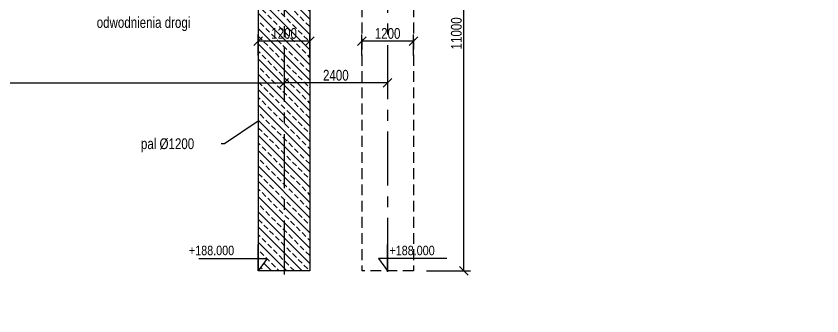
# Model space of a CAD drawing. Header units: millimetres. Extents: x -1069826 to 2704411, y -432732 to 412301.
# Drawn here: x 297799 to 316484, y -100653 to -93713 of the extents above; entities that cross this region are included whole.
import ezdxf

# ---------------------------------------------------------------- set-up
doc = ezdxf.new("R2010")
doc.units = ezdxf.units.MM
doc.header["$LTSCALE"] = 1000
doc.header["$MEASUREMENT"] = 0
doc.linetypes.add('CENTER', pattern=[2, 1.25, -0.25, 0.25, -0.25])
doc.linetypes.add('HIDDEN', pattern=[0.375, 0.25, -0.125])
for name, color, linetype in [('0-T', 7, 'Continuous'), ('00XX00-S', 7, 'Continuous'), ('DROG0-W', 7, 'Continuous'), ('DROGO-T', 7, 'Continuous')]:
    doc.layers.add(name, color=color, linetype=linetype)
doc.styles.add('CDMSTYLE', font='CDMSIMPL', dxfattribs={"width": 0.8, "bigfont": 'CDMBIGPL'})
doc.dimstyles.new('CDMOG-MM-100', dxfattribs={"dimscale": 100, "dimtxt": 2.5, "dimasz": 2, "dimexe": 1.5, "dimexo": 3, "dimgap": 0.5, "dimtad": 1, "dimdec": 0, "dimrnd": 1, "dimzin": 1, "dimdsep": 46, "dimtxsty": 'CDMSTYLE', "dimblk": 'OBLIQUE', "dimblk1": 'OBLIQUE', "dimblk2": 'OBLIQUE', "dimsah": 1, "dimcen": -2.5, "dimclrd": 9, "dimclre": 9, "dimclrt": 9, "dimadec": 0, "dimazin": 0, "dimtfac": 1, "dimtmove": 2, "dimatfit": 3, "dimldrblk": 'OBLIQUE', "dimfxl": 1, "dimtvp": 1, "dimtolj": 1, "dimtzin": 0, "dimarcsym": 0})

# ---------------------------------------------------------------- blocks, each defined once
blk = doc.blocks.new('_OBLIQUE')
at = {"color": 0, "linetype": 'ByBlock'}
blk.add_line((-0.5, -0.5), (0.5, 0.5), dxfattribs=at)
blk = doc.blocks.new('*D935')
at = {"layer": '0-T', "color": 9, "linetype": 'Continuous', "lineweight": -2, "transparency": 16777216}
for p, q in [((304013, -94437), (304013, -95408)), ((273013, -95258), (304013, -95258))]:
    blk.add_line(p, q, dxfattribs=at)
at = {"layer": 'Defpoints', "color": 0, "linetype": 'Continuous', "lineweight": 25, "transparency": 16777216}
for p in [(304013, -94137), (273013, -94292), (304013, -95258)]:
    blk.add_point(p, dxfattribs=at)
at = {"layer": '0-T', "color": 9, "linetype": 'Continuous', "lineweight": -2, "transparency": 16777216, "xscale": 200, "yscale": 200, "zscale": 200, "rotation": 180}
blk.add_blockref('_OBLIQUE', (273013, -95258), dxfattribs=at)
at = {"layer": '0-T', "color": 9, "linetype": 'Continuous', "lineweight": -2, "transparency": 16777216, "xscale": 200, "yscale": 200, "zscale": 200}
blk.add_blockref('_OBLIQUE', (304013, -95258), dxfattribs=at)
at = {"layer": '0-T', "color": 9, "linetype": 'Continuous', "lineweight": 25, "transparency": 16777216, "insert": (288513, -95083), "char_height": 250, "attachment_point": 5, "style": 'CDMSTYLE'}
blk.add_mtext('\\A1;31000', dxfattribs=at)
blk = doc.blocks.new('*D957')
at = {"layer": '0-T', "color": 9, "linetype": 'Continuous', "lineweight": -2, "transparency": 16777216}
for p, q in [((308093, -88612), (308333, -88612)), ((308183, -99612), (308183, -88612)), ((307313, -99612), (308333, -99612))]:
    blk.add_line(p, q, dxfattribs=at)
at = {"layer": 'Defpoints', "color": 0, "linetype": 'Continuous', "lineweight": 25, "transparency": 16777216}
for p in [(307793, -88612), (308183, -88612), (307013, -99612)]:
    blk.add_point(p, dxfattribs=at)
at = {"layer": '0-T', "color": 9, "linetype": 'Continuous', "lineweight": -2, "transparency": 16777216, "xscale": 200, "yscale": 200, "zscale": 200}
for p, rotation in [((308183, -88612), 90), ((308183, -99612), 270)]:
    blk.add_blockref('_OBLIQUE', p, dxfattribs=dict(at, rotation=rotation))
at = {"layer": '0-T', "color": 9, "linetype": 'Continuous', "lineweight": 25, "transparency": 16777216, "insert": (308008, -94112), "char_height": 250, "attachment_point": 5, "rotation": 90, "style": 'CDMSTYLE'}
blk.add_mtext('\\A1;11000', dxfattribs=at)
blk = doc.blocks.new('*D958')
at = {"layer": '0-T', "color": 9, "linetype": 'Continuous', "lineweight": -2, "transparency": 16777216}
for p, q in [((304013, -94592), (304013, -95408)), ((306413, -94592), (306413, -95408)), ((306413, -95258), (304013, -95258))]:
    blk.add_line(p, q, dxfattribs=at)
at = {"layer": 'Defpoints', "color": 0, "linetype": 'Continuous', "lineweight": 25, "transparency": 16777216}
for p in [(304013, -94292), (306413, -94292), (304013, -95258)]:
    blk.add_point(p, dxfattribs=at)
at = {"layer": '0-T', "color": 9, "linetype": 'Continuous', "lineweight": -2, "transparency": 16777216, "xscale": 200, "yscale": 200, "zscale": 200, "rotation": 180}
blk.add_blockref('_OBLIQUE', (304013, -95258), dxfattribs=at)
at = {"layer": '0-T', "color": 9, "linetype": 'Continuous', "lineweight": -2, "transparency": 16777216, "xscale": 200, "yscale": 200, "zscale": 200}
blk.add_blockref('_OBLIQUE', (306413, -95258), dxfattribs=at)
at = {"layer": '0-T', "color": 9, "linetype": 'Continuous', "lineweight": 25, "transparency": 16777216, "insert": (305213, -95083), "char_height": 250, "attachment_point": 5, "style": 'CDMSTYLE'}
blk.add_mtext('\\A1;2400', dxfattribs=at)
blk = doc.blocks.new('*D959')
at = {"layer": '0-T', "color": 9, "linetype": 'Continuous', "lineweight": -2, "transparency": 16777216}
for p, q in [((305813, -94627), (305813, -94140)), ((307013, -94627), (307013, -94140)), ((307013, -94290), (305813, -94290))]:
    blk.add_line(p, q, dxfattribs=at)
at = {"layer": 'Defpoints', "color": 0, "linetype": 'Continuous', "lineweight": 25, "transparency": 16777216}
for p in [(305813, -94290), (305813, -94927), (307013, -94927)]:
    blk.add_point(p, dxfattribs=at)
at = {"layer": '0-T', "color": 9, "linetype": 'Continuous', "lineweight": -2, "transparency": 16777216, "xscale": 200, "yscale": 200, "zscale": 200, "rotation": 180}
blk.add_blockref('_OBLIQUE', (305813, -94290), dxfattribs=at)
at = {"layer": '0-T', "color": 9, "linetype": 'Continuous', "lineweight": -2, "transparency": 16777216, "xscale": 200, "yscale": 200, "zscale": 200}
blk.add_blockref('_OBLIQUE', (307013, -94290), dxfattribs=at)
at = {"layer": '0-T', "color": 9, "linetype": 'Continuous', "lineweight": 25, "transparency": 16777216, "insert": (306413, -94115), "char_height": 250, "attachment_point": 5, "style": 'CDMSTYLE'}
blk.add_mtext('\\A1;1200', dxfattribs=at)
blk = doc.blocks.new('*D988')
at = {"layer": '0-T', "color": 9, "linetype": 'Continuous', "lineweight": -2, "transparency": 16777216}
for p, q in [((303413, -94627), (303413, -94140)), ((304613, -94627), (304613, -94140)), ((304613, -94290), (303413, -94290))]:
    blk.add_line(p, q, dxfattribs=at)
at = {"layer": 'Defpoints', "color": 0, "linetype": 'Continuous', "lineweight": 25, "transparency": 16777216}
for p in [(303413, -94290), (303413, -94927), (304613, -94927)]:
    blk.add_point(p, dxfattribs=at)
at = {"layer": '0-T', "color": 9, "linetype": 'Continuous', "lineweight": -2, "transparency": 16777216, "xscale": 200, "yscale": 200, "zscale": 200, "rotation": 180}
blk.add_blockref('_OBLIQUE', (303413, -94290), dxfattribs=at)
at = {"layer": '0-T', "color": 9, "linetype": 'Continuous', "lineweight": -2, "transparency": 16777216, "xscale": 200, "yscale": 200, "zscale": 200}
blk.add_blockref('_OBLIQUE', (304613, -94290), dxfattribs=at)
at = {"layer": '0-T', "color": 9, "linetype": 'Continuous', "lineweight": 25, "transparency": 16777216, "insert": (304013, -94115), "char_height": 250, "attachment_point": 5, "style": 'CDMSTYLE'}
blk.add_mtext('\\A1;1200', dxfattribs=at)
blk = doc.blocks.new('00KOTA1')
at = {"color": 0, "linetype": 'Continuous'}
blk.add_lwpolyline([(13.74, 2.86), (-2.11, 2.86), (0, 0), (0, 6.11)], dxfattribs=at)
at = {"color": 0, "linetype": 'Continuous', "style": 'CDMSTYLE', "width": 0.85}
blk.add_attdef('%%P000.000', (0.42, 3.63), '', height=2.2, dxfattribs=at)

msp = doc.modelspace()

# ---------------------------------------------------------------- hatches: boundary and pattern name
at = {"layer": 'DROGO-T', "linetype": 'Continuous', "lineweight": 25}
h = msp.add_hatch(dxfattribs=at)
h.set_pattern_fill('ANSI33', color=40, scale=1000, angle=90, style=0)
h.set_pattern_definition([(135, (239994.19, -287612.42), (-176.7767, -176.7767), []), (135, (239994.19, -287435.64), (-176.7767, -176.7767), [125, -62.5])])
h.paths.add_polyline_path([(304013.1701, -99611.9261), (304613.1701, -99611.9261), (304613.1701, -88611.9261), (304013.1701, -88611.9261)])
h.paths.add_polyline_path([(304013.1701, -88611.9261), (303413.1701, -88611.9261), (303413.1701, -99325.6918), (303624.1022, -99325.6918), (303413.1701, -99611.9261), (304013.1701, -99611.9261)])
h.paths.add_polyline_path([(303617.3368, -93927.1932), (304409.0034, -93927.1932), (304409.0034, -94302.1932), (303617.3368, -94302.1932)], flags=9)
h.paths.add_polyline_path([(301750.3337, -99303.5305), (303160.429, -99303.5305), (303160.429, -98973.5305), (301750.3337, -98973.5305)], flags=9)

# ---------------------------------------------------------------- linework, layer by layer
at = {"color": 1, "linetype": 'CENTER', "lineweight": 25}
for p, q in [((304013.1701, -84447.6701), (304013.1701, -99902.2708)), ((306413.1701, -88386.0479), (306413.1701, -99876.1185))]:
    msp.add_line(p, q, dxfattribs=at)
at = {"layer": '0-T', "color": 3, "linetype": 'Continuous', "lineweight": 25}
for p, q in [((303413.1701, -88611.9261), (303413.1701, -99611.9261)), ((304613.1701, -88611.9261), (304613.1701, -99611.9261)), ((304613.1701, -99611.9261), (303413.1701, -99611.9261))]:
    msp.add_line(p, q, dxfattribs=at)
at = {"layer": '0-T', "color": 3, "linetype": 'HIDDEN', "lineweight": 25}
for p, q in [((305813.1701, -88611.9261), (305813.1701, -99611.9261)), ((307013.1701, -88611.9261), (307013.1701, -99611.9261)), ((307013.1701, -99611.9261), (305813.1701, -99611.9261))]:
    msp.add_line(p, q, dxfattribs=at)
at = {"layer": '00XX00-S', "color": 9, "linetype": 'Continuous', "lineweight": 25, "flags": 128}
msp.add_lwpolyline([(302551.3619, -96665.5178), (302631.1395, -96665.5178), (303413.1701, -96137.0541)], dxfattribs=at)
at = {"layer": 'DROGO-T', "color": 1, "linetype": 'Continuous', "lineweight": 25}
msp.add_circle((288676.0295, -97786.9068), 37529.6709, dxfattribs=at)

# ---------------------------------------------------------------- block references
at = {"layer": 'DROG0-W', "color": 1, "linetype": 'Continuous', "lineweight": 25}
ref = msp.add_blockref('00KOTA1', (303413.1701, -99611.9261), dxfattribs=dict(at, xscale=-100, yscale=100, zscale=100))
ref.add_attrib('%%P000.000', '+188.000', (301805.3337, -99248.5305), dxfattribs={"layer": '0', "color": 0, "linetype": 'Continuous', "height": 220, "style": 'CDMSTYLE', "width": 0.85})
at = {"layer": 'DROG0-W', "color": 1, "linetype": 'Continuous', "lineweight": 25, "xscale": 100, "yscale": 100, "zscale": 100}
msp.add_blockref('00KOTA1', (306413.1701, -99611.9261), dxfattribs=at).add_auto_attribs({'%%P000.000': '+188.000'})

# ---------------------------------------------------------------- texts
at = {"layer": '0-T', "color": 1, "linetype": 'Continuous', "lineweight": 25, "style": 'CDMSTYLE', "width": 0.8}
for s, p in [('odwodnienia drogi', (299667.904, -93984.0963)), ('pal %%c1200', (300693.6842, -96792.1072))]:
    msp.add_text(s, height=250, dxfattribs=at).set_placement(p)

# ---------------------------------------------------------------- dimensions: what is measured, and where the dimension line sits
at = {"layer": '0-T', "color": 9, "linetype": 'Continuous', "lineweight": 25}
dim = msp.add_linear_dim(base=(308183.4111, -88611.6214), p1=(307013.1701, -99611.9261), p2=(307792.8773, -88611.6214), angle=270, dimstyle='CDMOG-MM-100', dxfattribs=at)
dim.commit()
dim.dimension.update_dxf_attribs({"geometry": '*D957', "text_midpoint": (308008.4111, -94111.7737)})
for base, p1, p2, picture, middle in [((303413.1701, -94289.6932), (304613.1701, -94927.0399), (303413.1701, -94927.0399), '*D988', (304013.1701, -94114.6932)), ((305813.1701, -94289.6932), (307013.1701, -94927.0399), (305813.1701, -94927.0399), '*D959', (306413.1701, -94114.6932)), ((304013.1701, -95258.3814), (306413.1701, -94292.2131), (304013.1701, -94292.2131), '*D958', (305213.1701, -95083.3814))]:
    dim = msp.add_linear_dim(base=base, p1=p1, p2=p2, dimstyle='CDMOG-MM-100', dxfattribs=at)
    dim.commit()
    dim.dimension.update_dxf_attribs({"geometry": picture, "text_midpoint": middle})
dim = msp.add_linear_dim(base=(304013.1701, -95258.3814), p1=(273013.1701, -94292.2131), p2=(304013.1701, -94136.9362), dimstyle='CDMOG-MM-100', override={"dimse1": 1}, dxfattribs=at)
dim.commit()
dim.dimension.update_dxf_attribs({"geometry": '*D935', "text_midpoint": (288513.1701, -95083.3814)})

doc.saveas('drawing.dxf')
